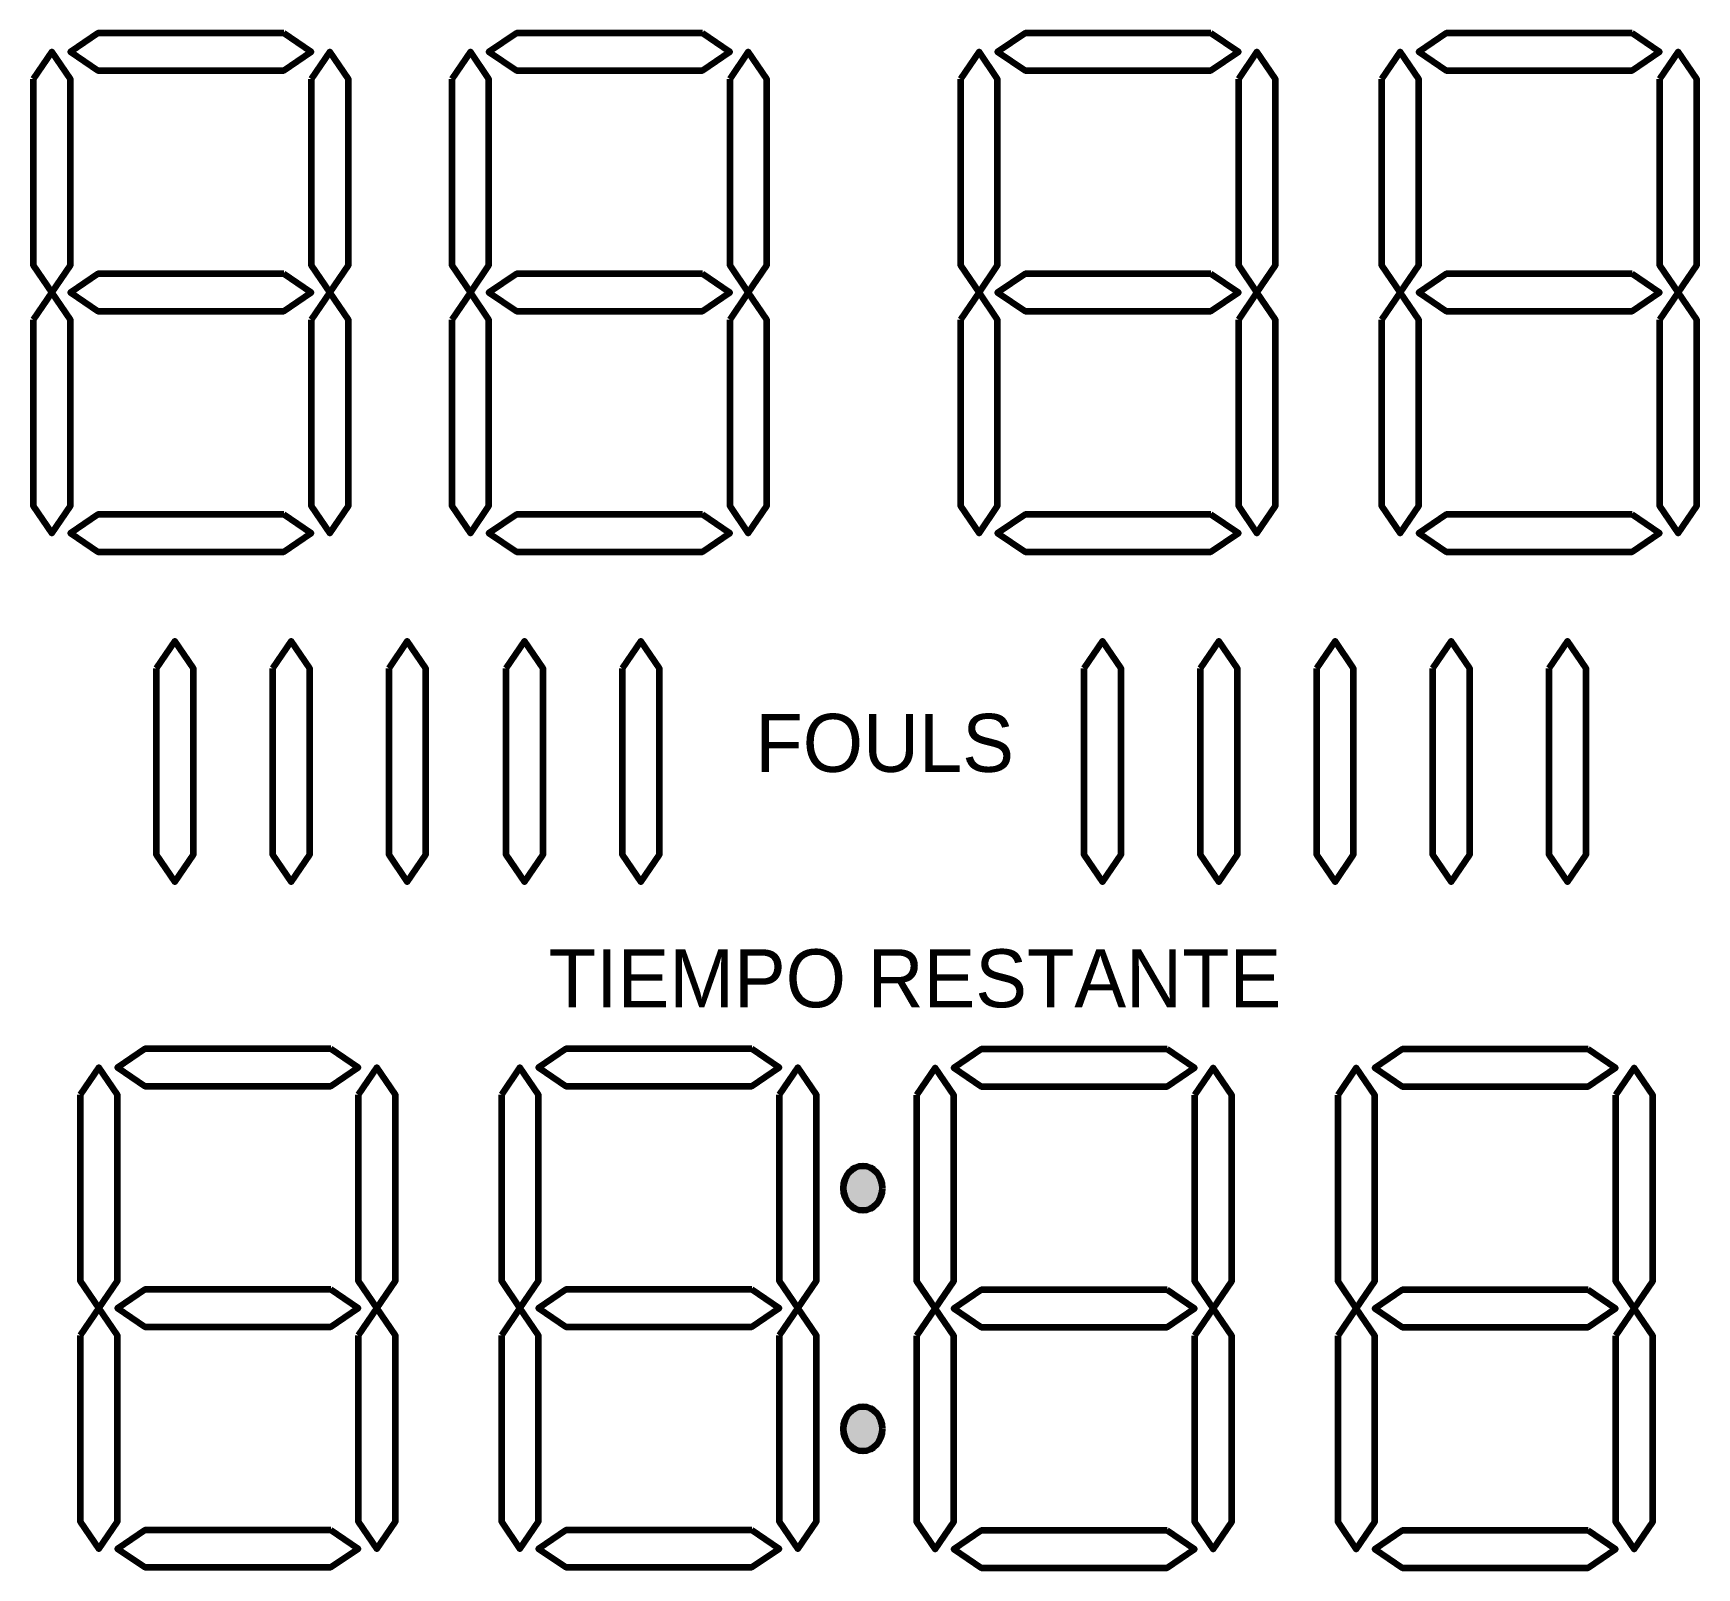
# Model space of a CAD drawing. Header units: inches. Extents: x 5.3 to 94.8, y -86.3 to -3.8.
import ezdxf

# ---------------------------------------------------------------- set-up
doc = ezdxf.new("R2010")
doc.units = ezdxf.units.IN
doc.header["$MEASUREMENT"] = 0
doc.layers.add('Layer 1', color=7, linetype='Continuous')

# ---------------------------------------------------------------- blocks, each defined once
blk = doc.blocks.new('block 2')
at = {"layer": 'Layer 1', "color": 250, "lineweight": 106, "true_color": 0x231f20}
blk.add_lwpolyline([(30.763, -37.954), (30.763, -47.954), (31.763, -49.427), (32.763, -47.954), (32.763, -37.954), (31.763, -36.482), (30.763, -37.954)], dxfattribs=at)
blk = doc.blocks.new('block 3')
at = {"layer": 'Layer 1', "color": 250, "lineweight": 106, "true_color": 0x231f20}
blk.add_lwpolyline([(37.013, -37.954), (37.013, -47.954), (38.013, -49.427), (39.013, -47.954), (39.013, -37.954), (38.013, -36.482), (37.013, -37.954)], dxfattribs=at)
blk = doc.blocks.new('block 4')
at = {"layer": 'Layer 1', "color": 250, "lineweight": 106, "true_color": 0x231f20}
blk.add_lwpolyline([(61.845, -37.954), (61.845, -47.954), (62.845, -49.427), (63.845, -47.954), (63.845, -37.954), (62.845, -36.482), (61.845, -37.954)], dxfattribs=at)
blk = doc.blocks.new('block 5')
at = {"layer": 'Layer 1', "color": 250, "lineweight": 106, "true_color": 0x231f20}
blk.add_lwpolyline([(68.095, -37.954), (68.095, -47.954), (69.095, -49.427), (70.095, -47.954), (70.095, -37.954), (69.095, -36.482), (68.095, -37.954)], dxfattribs=at)
blk = doc.blocks.new('block 7')
at = {"layer": 'Layer 1', "color": 250, "lineweight": 106, "true_color": 0x231f20}
blk.add_lwpolyline([(75.491, -60.905), (75.491, -70.905), (76.491, -72.378), (77.491, -70.905), (77.491, -60.905), (76.491, -59.433), (75.491, -60.905)], dxfattribs=at)
blk = doc.blocks.new('block 8')
at = {"layer": 'Layer 1', "color": 250, "lineweight": 106, "true_color": 0x231f20}
blk.add_lwpolyline([(88.964, -58.433), (78.964, -58.433), (77.491, -59.433), (78.964, -60.433), (88.964, -60.433), (90.436, -59.433), (88.964, -58.433)], dxfattribs=at)
blk = doc.blocks.new('block 9')
at = {"layer": 'Layer 1', "color": 250, "lineweight": 106, "true_color": 0x231f20}
blk.add_lwpolyline([(90.436, -60.905), (90.436, -70.905), (91.436, -72.378), (92.436, -70.905), (92.436, -60.905), (91.436, -59.433), (90.436, -60.905)], dxfattribs=at)
blk = doc.blocks.new('block 10')
at = {"layer": 'Layer 1', "color": 250, "lineweight": 106, "true_color": 0x231f20}
blk.add_lwpolyline([(88.964, -71.378), (78.964, -71.378), (77.491, -72.378), (78.964, -73.378), (88.964, -73.378), (90.436, -72.378), (88.964, -71.378)], dxfattribs=at)
blk = doc.blocks.new('block 11')
at = {"layer": 'Layer 1', "color": 250, "lineweight": 106, "true_color": 0x231f20}
blk.add_lwpolyline([(75.491, -73.85), (75.491, -83.85), (76.491, -85.323), (77.491, -83.85), (77.491, -73.85), (76.491, -72.378), (75.491, -73.85)], dxfattribs=at)
blk = doc.blocks.new('block 12')
at = {"layer": 'Layer 1', "color": 250, "lineweight": 106, "true_color": 0x231f20}
blk.add_lwpolyline([(90.436, -73.85), (90.436, -83.85), (91.436, -85.323), (92.436, -83.85), (92.436, -73.85), (91.436, -72.378), (90.436, -73.85)], dxfattribs=at)
blk = doc.blocks.new('block 13')
at = {"layer": 'Layer 1', "color": 250, "lineweight": 106, "true_color": 0x231f20}
blk.add_lwpolyline([(88.964, -84.323), (78.964, -84.323), (77.491, -85.323), (78.964, -86.323), (88.964, -86.323), (90.436, -85.323), (88.964, -84.323)], dxfattribs=at)
blk = doc.blocks.new('block 6')
at = {"layer": 'Layer 1'}
for name in ['block 8', 'block 7', 'block 9', 'block 10', 'block 11', 'block 12', 'block 13']:
    blk.add_blockref(name, (0, 0), dxfattribs=at)
blk = doc.blocks.new('block 14')
at = {"layer": 'Layer 1', "color": 250, "lineweight": 106, "true_color": 0x231f20}
blk.add_lwpolyline([(74.345, -37.954), (74.345, -47.954), (75.345, -49.427), (76.345, -47.954), (76.345, -37.954), (75.345, -36.482), (74.345, -37.954)], dxfattribs=at)
blk = doc.blocks.new('block 15')
at = {"layer": 'Layer 1', "color": 250, "lineweight": 106, "true_color": 0x231f20}
blk.add_lwpolyline([(80.595, -37.954), (80.595, -47.954), (81.595, -49.427), (82.595, -47.954), (82.595, -37.954), (81.595, -36.482), (80.595, -37.954)], dxfattribs=at)
blk = doc.blocks.new('block 16')
at = {"layer": 'Layer 1', "color": 250, "lineweight": 106, "true_color": 0x231f20}
blk.add_lwpolyline([(86.845, -37.954), (86.845, -47.954), (87.845, -49.427), (88.845, -47.954), (88.845, -37.954), (87.845, -36.482), (86.845, -37.954)], dxfattribs=at)
blk = doc.blocks.new('block 17')
at = {"layer": 'Layer 1', "color": 250, "lineweight": 106, "true_color": 0x231f20}
blk.add_lwpolyline([(11.96, -37.954), (11.96, -47.954), (12.96, -49.427), (13.96, -47.954), (13.96, -37.954), (12.96, -36.482), (11.96, -37.954)], dxfattribs=at)
blk = doc.blocks.new('block 18')
at = {"layer": 'Layer 1', "color": 250, "lineweight": 106, "true_color": 0x231f20}
blk.add_lwpolyline([(18.21, -37.954), (18.21, -47.954), (19.21, -49.427), (20.21, -47.954), (20.21, -37.954), (19.21, -36.482), (18.21, -37.954)], dxfattribs=at)
blk = doc.blocks.new('block 19')
at = {"layer": 'Layer 1', "color": 250, "lineweight": 106, "true_color": 0x231f20}
blk.add_lwpolyline([(24.46, -37.954), (24.46, -47.954), (25.46, -49.427), (26.46, -47.954), (26.46, -37.954), (25.46, -36.482), (24.46, -37.954)], dxfattribs=at)
blk = doc.blocks.new('block 21')
at = {"layer": 'Layer 1', "color": 250, "lineweight": 106, "true_color": 0x231f20}
blk.add_lwpolyline([(52.844, -60.905), (52.844, -70.905), (53.844, -72.378), (54.844, -70.905), (54.844, -60.905), (53.844, -59.433), (52.844, -60.905)], dxfattribs=at)
blk = doc.blocks.new('block 22')
at = {"layer": 'Layer 1', "color": 250, "lineweight": 106, "true_color": 0x231f20}
blk.add_lwpolyline([(66.316, -58.433), (56.316, -58.433), (54.844, -59.433), (56.316, -60.433), (66.316, -60.433), (67.789, -59.433), (66.316, -58.433)], dxfattribs=at)
blk = doc.blocks.new('block 23')
at = {"layer": 'Layer 1', "color": 250, "lineweight": 106, "true_color": 0x231f20}
blk.add_lwpolyline([(67.789, -60.905), (67.789, -70.905), (68.789, -72.378), (69.789, -70.905), (69.789, -60.905), (68.789, -59.433), (67.789, -60.905)], dxfattribs=at)
blk = doc.blocks.new('block 24')
at = {"layer": 'Layer 1', "color": 250, "lineweight": 106, "true_color": 0x231f20}
blk.add_lwpolyline([(66.316, -71.378), (56.316, -71.378), (54.844, -72.378), (56.316, -73.378), (66.316, -73.378), (67.789, -72.378), (66.316, -71.378)], dxfattribs=at)
blk = doc.blocks.new('block 25')
at = {"layer": 'Layer 1', "color": 250, "lineweight": 106, "true_color": 0x231f20}
blk.add_lwpolyline([(52.844, -73.85), (52.844, -83.85), (53.844, -85.323), (54.844, -83.85), (54.844, -73.85), (53.844, -72.378), (52.844, -73.85)], dxfattribs=at)
blk = doc.blocks.new('block 26')
at = {"layer": 'Layer 1', "color": 250, "lineweight": 106, "true_color": 0x231f20}
blk.add_lwpolyline([(67.789, -73.85), (67.789, -83.85), (68.789, -85.323), (69.789, -83.85), (69.789, -73.85), (68.789, -72.378), (67.789, -73.85)], dxfattribs=at)
blk = doc.blocks.new('block 27')
at = {"layer": 'Layer 1', "color": 250, "lineweight": 106, "true_color": 0x231f20}
blk.add_lwpolyline([(66.316, -84.323), (56.316, -84.323), (54.844, -85.323), (56.316, -86.323), (66.316, -86.323), (67.789, -85.323), (66.316, -84.323)], dxfattribs=at)
blk = doc.blocks.new('block 20')
at = {"layer": 'Layer 1'}
for name in ['block 22', 'block 21', 'block 23', 'block 24', 'block 25', 'block 26', 'block 27']:
    blk.add_blockref(name, (0, 0), dxfattribs=at)
blk = doc.blocks.new('block 29')
at = {"layer": 'Layer 1', "color": 250, "lineweight": 106, "true_color": 0x231f20}
blk.add_lwpolyline([(30.518, -60.882), (30.518, -70.882), (31.518, -72.355), (32.518, -70.882), (32.518, -60.882), (31.518, -59.41), (30.518, -60.882)], dxfattribs=at)
blk = doc.blocks.new('block 30')
at = {"layer": 'Layer 1', "color": 250, "lineweight": 106, "true_color": 0x231f20}
blk.add_lwpolyline([(43.991, -58.41), (33.991, -58.41), (32.518, -59.41), (33.991, -60.41), (43.991, -60.41), (45.463, -59.41), (43.991, -58.41)], dxfattribs=at)
blk = doc.blocks.new('block 31')
at = {"layer": 'Layer 1', "color": 250, "lineweight": 106, "true_color": 0x231f20}
blk.add_lwpolyline([(45.463, -60.882), (45.463, -70.882), (46.463, -72.355), (47.463, -70.882), (47.463, -60.882), (46.463, -59.41), (45.463, -60.882)], dxfattribs=at)
blk = doc.blocks.new('block 32')
at = {"layer": 'Layer 1', "color": 250, "lineweight": 106, "true_color": 0x231f20}
blk.add_lwpolyline([(43.991, -71.355), (33.991, -71.355), (32.518, -72.355), (33.991, -73.355), (43.991, -73.355), (45.463, -72.355), (43.991, -71.355)], dxfattribs=at)
blk = doc.blocks.new('block 33')
at = {"layer": 'Layer 1', "color": 250, "lineweight": 106, "true_color": 0x231f20}
blk.add_lwpolyline([(30.518, -73.827), (30.518, -83.827), (31.518, -85.3), (32.518, -83.827), (32.518, -73.827), (31.518, -72.355), (30.518, -73.827)], dxfattribs=at)
blk = doc.blocks.new('block 34')
at = {"layer": 'Layer 1', "color": 250, "lineweight": 106, "true_color": 0x231f20}
blk.add_lwpolyline([(45.463, -73.827), (45.463, -83.827), (46.463, -85.3), (47.463, -83.827), (47.463, -73.827), (46.463, -72.355), (45.463, -73.827)], dxfattribs=at)
blk = doc.blocks.new('block 35')
at = {"layer": 'Layer 1', "color": 250, "lineweight": 106, "true_color": 0x231f20}
blk.add_lwpolyline([(43.991, -84.3), (33.991, -84.3), (32.518, -85.3), (33.991, -86.3), (43.991, -86.3), (45.463, -85.3), (43.991, -84.3)], dxfattribs=at)
blk = doc.blocks.new('block 28')
at = {"layer": 'Layer 1'}
for name in ['block 30', 'block 29', 'block 31', 'block 32', 'block 33', 'block 34', 'block 35']:
    blk.add_blockref(name, (0, 0), dxfattribs=at)
blk = doc.blocks.new('block 37')
at = {"layer": 'Layer 1', "color": 250, "lineweight": 106, "true_color": 0x231f20}
blk.add_lwpolyline([(7.871, -60.882), (7.871, -70.882), (8.871, -72.355), (9.871, -70.882), (9.871, -60.882), (8.871, -59.41), (7.871, -60.882)], dxfattribs=at)
blk = doc.blocks.new('block 38')
at = {"layer": 'Layer 1', "color": 250, "lineweight": 106, "true_color": 0x231f20}
blk.add_lwpolyline([(21.343, -58.41), (11.343, -58.41), (9.871, -59.41), (11.343, -60.41), (21.343, -60.41), (22.816, -59.41), (21.343, -58.41)], dxfattribs=at)
blk = doc.blocks.new('block 39')
at = {"layer": 'Layer 1', "color": 250, "lineweight": 106, "true_color": 0x231f20}
blk.add_lwpolyline([(22.816, -60.882), (22.816, -70.882), (23.816, -72.355), (24.816, -70.882), (24.816, -60.882), (23.816, -59.41), (22.816, -60.882)], dxfattribs=at)
blk = doc.blocks.new('block 40')
at = {"layer": 'Layer 1', "color": 250, "lineweight": 106, "true_color": 0x231f20}
blk.add_lwpolyline([(21.343, -71.355), (11.343, -71.355), (9.871, -72.355), (11.343, -73.355), (21.343, -73.355), (22.816, -72.355), (21.343, -71.355)], dxfattribs=at)
blk = doc.blocks.new('block 41')
at = {"layer": 'Layer 1', "color": 250, "lineweight": 106, "true_color": 0x231f20}
blk.add_lwpolyline([(7.871, -73.827), (7.871, -83.827), (8.871, -85.3), (9.871, -83.827), (9.871, -73.827), (8.871, -72.355), (7.871, -73.827)], dxfattribs=at)
blk = doc.blocks.new('block 42')
at = {"layer": 'Layer 1', "color": 250, "lineweight": 106, "true_color": 0x231f20}
blk.add_lwpolyline([(22.816, -73.827), (22.816, -83.827), (23.816, -85.3), (24.816, -83.827), (24.816, -73.827), (23.816, -72.355), (22.816, -73.827)], dxfattribs=at)
blk = doc.blocks.new('block 43')
at = {"layer": 'Layer 1', "color": 250, "lineweight": 106, "true_color": 0x231f20}
blk.add_lwpolyline([(21.343, -84.3), (11.343, -84.3), (9.871, -85.3), (11.343, -86.3), (21.343, -86.3), (22.816, -85.3), (21.343, -84.3)], dxfattribs=at)
blk = doc.blocks.new('block 36')
at = {"layer": 'Layer 1'}
for name in ['block 38', 'block 37', 'block 39', 'block 40', 'block 41', 'block 42', 'block 43']:
    blk.add_blockref(name, (0, 0), dxfattribs=at)
blk = doc.blocks.new('block 45')
at = {"layer": 'Layer 1', "color": 250, "lineweight": 106, "true_color": 0x231f20}
blk.add_lwpolyline([(5.345, -6.25), (5.345, -16.25), (6.346, -17.722), (7.346, -16.25), (7.346, -6.25), (6.346, -4.778), (5.345, -6.25)], dxfattribs=at)
blk = doc.blocks.new('block 46')
at = {"layer": 'Layer 1', "color": 250, "lineweight": 106, "true_color": 0x231f20}
blk.add_lwpolyline([(18.818, -3.778), (8.818, -3.778), (7.346, -4.778), (8.818, -5.778), (18.818, -5.778), (20.29, -4.778), (18.818, -3.778)], dxfattribs=at)
blk = doc.blocks.new('block 47')
at = {"layer": 'Layer 1', "color": 250, "lineweight": 106, "true_color": 0x231f20}
blk.add_lwpolyline([(20.29, -6.25), (20.29, -16.25), (21.29, -17.723), (22.29, -16.25), (22.29, -6.25), (21.29, -4.778), (20.29, -6.25)], dxfattribs=at)
blk = doc.blocks.new('block 48')
at = {"layer": 'Layer 1', "color": 250, "lineweight": 106, "true_color": 0x231f20}
blk.add_lwpolyline([(18.818, -16.723), (8.818, -16.723), (7.346, -17.722), (8.818, -18.723), (18.818, -18.723), (20.29, -17.722), (18.818, -16.723)], dxfattribs=at)
blk = doc.blocks.new('block 49')
at = {"layer": 'Layer 1', "color": 250, "lineweight": 106, "true_color": 0x231f20}
blk.add_lwpolyline([(5.345, -19.195), (5.345, -29.195), (6.346, -30.667), (7.346, -29.195), (7.346, -19.195), (6.346, -17.722), (5.345, -19.195)], dxfattribs=at)
blk = doc.blocks.new('block 50')
at = {"layer": 'Layer 1', "color": 250, "lineweight": 106, "true_color": 0x231f20}
blk.add_lwpolyline([(20.29, -19.195), (20.29, -29.195), (21.29, -30.667), (22.29, -29.195), (22.29, -19.195), (21.29, -17.723), (20.29, -19.195)], dxfattribs=at)
blk = doc.blocks.new('block 51')
at = {"layer": 'Layer 1', "color": 250, "lineweight": 106, "true_color": 0x231f20}
blk.add_lwpolyline([(18.818, -29.667), (8.818, -29.667), (7.346, -30.667), (8.818, -31.667), (18.818, -31.667), (20.29, -30.667), (18.818, -29.667)], dxfattribs=at)
blk = doc.blocks.new('block 44')
at = {"layer": 'Layer 1'}
for name in ['block 46', 'block 45', 'block 47', 'block 48', 'block 49', 'block 50', 'block 51']:
    blk.add_blockref(name, (0, 0), dxfattribs=at)
blk = doc.blocks.new('block 53')
at = {"layer": 'Layer 1', "color": 250, "lineweight": 106, "true_color": 0x231f20}
blk.add_lwpolyline([(27.851, -6.25), (27.851, -16.25), (28.851, -17.722), (29.851, -16.25), (29.851, -6.25), (28.851, -4.778), (27.851, -6.25)], dxfattribs=at)
blk = doc.blocks.new('block 54')
at = {"layer": 'Layer 1', "color": 250, "lineweight": 106, "true_color": 0x231f20}
blk.add_lwpolyline([(41.324, -3.777), (31.324, -3.777), (29.851, -4.778), (31.324, -5.778), (41.324, -5.778), (42.796, -4.778), (41.324, -3.777)], dxfattribs=at)
blk = doc.blocks.new('block 55')
at = {"layer": 'Layer 1', "color": 250, "lineweight": 106, "true_color": 0x231f20}
blk.add_lwpolyline([(42.796, -6.25), (42.796, -16.25), (43.796, -17.722), (44.796, -16.25), (44.796, -6.25), (43.796, -4.778), (42.796, -6.25)], dxfattribs=at)
blk = doc.blocks.new('block 56')
at = {"layer": 'Layer 1', "color": 250, "lineweight": 106, "true_color": 0x231f20}
blk.add_lwpolyline([(41.324, -16.722), (31.324, -16.722), (29.851, -17.722), (31.324, -18.722), (41.324, -18.722), (42.796, -17.722), (41.324, -16.722)], dxfattribs=at)
blk = doc.blocks.new('block 57')
at = {"layer": 'Layer 1', "color": 250, "lineweight": 106, "true_color": 0x231f20}
blk.add_lwpolyline([(27.851, -19.195), (27.851, -29.195), (28.851, -30.667), (29.851, -29.195), (29.851, -19.195), (28.851, -17.722), (27.851, -19.195)], dxfattribs=at)
blk = doc.blocks.new('block 58')
at = {"layer": 'Layer 1', "color": 250, "lineweight": 106, "true_color": 0x231f20}
blk.add_lwpolyline([(42.796, -19.195), (42.796, -29.195), (43.796, -30.667), (44.796, -29.195), (44.796, -19.195), (43.796, -17.722), (42.796, -19.195)], dxfattribs=at)
blk = doc.blocks.new('block 59')
at = {"layer": 'Layer 1', "color": 250, "lineweight": 106, "true_color": 0x231f20}
blk.add_lwpolyline([(41.324, -29.667), (31.324, -29.667), (29.851, -30.667), (31.324, -31.667), (41.324, -31.667), (42.796, -30.667), (41.324, -29.667)], dxfattribs=at)
blk = doc.blocks.new('block 52')
at = {"layer": 'Layer 1'}
for name in ['block 54', 'block 53', 'block 55', 'block 56', 'block 57', 'block 58', 'block 59']:
    blk.add_blockref(name, (0, 0), dxfattribs=at)
blk = doc.blocks.new('block 61')
at = {"layer": 'Layer 1', "color": 250, "lineweight": 106, "true_color": 0x231f20}
blk.add_lwpolyline([(55.204, -6.25), (55.204, -16.25), (56.204, -17.722), (57.204, -16.25), (57.204, -6.25), (56.204, -4.778), (55.204, -6.25)], dxfattribs=at)
blk = doc.blocks.new('block 62')
at = {"layer": 'Layer 1', "color": 250, "lineweight": 106, "true_color": 0x231f20}
blk.add_lwpolyline([(68.676, -3.778), (58.676, -3.778), (57.204, -4.778), (58.676, -5.778), (68.676, -5.778), (70.149, -4.778), (68.676, -3.778)], dxfattribs=at)
blk = doc.blocks.new('block 63')
at = {"layer": 'Layer 1', "color": 250, "lineweight": 106, "true_color": 0x231f20}
blk.add_lwpolyline([(70.149, -6.25), (70.149, -16.25), (71.149, -17.723), (72.149, -16.25), (72.149, -6.25), (71.149, -4.778), (70.149, -6.25)], dxfattribs=at)
blk = doc.blocks.new('block 64')
at = {"layer": 'Layer 1', "color": 250, "lineweight": 106, "true_color": 0x231f20}
blk.add_lwpolyline([(68.676, -16.723), (58.676, -16.723), (57.204, -17.722), (58.676, -18.723), (68.676, -18.723), (70.149, -17.722), (68.676, -16.723)], dxfattribs=at)
blk = doc.blocks.new('block 65')
at = {"layer": 'Layer 1', "color": 250, "lineweight": 106, "true_color": 0x231f20}
blk.add_lwpolyline([(55.204, -19.195), (55.204, -29.195), (56.204, -30.667), (57.204, -29.195), (57.204, -19.195), (56.204, -17.722), (55.204, -19.195)], dxfattribs=at)
blk = doc.blocks.new('block 66')
at = {"layer": 'Layer 1', "color": 250, "lineweight": 106, "true_color": 0x231f20}
blk.add_lwpolyline([(70.149, -19.195), (70.149, -29.195), (71.149, -30.667), (72.149, -29.195), (72.149, -19.195), (71.149, -17.723), (70.149, -19.195)], dxfattribs=at)
blk = doc.blocks.new('block 67')
at = {"layer": 'Layer 1', "color": 250, "lineweight": 106, "true_color": 0x231f20}
blk.add_lwpolyline([(68.676, -29.667), (58.676, -29.667), (57.204, -30.667), (58.676, -31.667), (68.676, -31.667), (70.149, -30.667), (68.676, -29.667)], dxfattribs=at)
blk = doc.blocks.new('block 60')
at = {"layer": 'Layer 1'}
for name in ['block 62', 'block 61', 'block 63', 'block 64', 'block 65', 'block 66', 'block 67']:
    blk.add_blockref(name, (0, 0), dxfattribs=at)
blk = doc.blocks.new('block 69')
at = {"layer": 'Layer 1', "color": 250, "lineweight": 106, "true_color": 0x231f20}
blk.add_lwpolyline([(77.851, -6.25), (77.851, -16.25), (78.852, -17.723), (79.852, -16.25), (79.852, -6.25), (78.852, -4.778), (77.851, -6.25)], dxfattribs=at)
blk = doc.blocks.new('block 70')
at = {"layer": 'Layer 1', "color": 250, "lineweight": 106, "true_color": 0x231f20}
blk.add_lwpolyline([(91.324, -3.778), (81.324, -3.778), (79.852, -4.778), (81.324, -5.778), (91.324, -5.778), (92.796, -4.778), (91.324, -3.778)], dxfattribs=at)
blk = doc.blocks.new('block 71')
at = {"layer": 'Layer 1', "color": 250, "lineweight": 106, "true_color": 0x231f20}
blk.add_lwpolyline([(92.796, -6.25), (92.796, -16.25), (93.796, -17.723), (94.796, -16.25), (94.796, -6.25), (93.796, -4.778), (92.796, -6.25)], dxfattribs=at)
blk = doc.blocks.new('block 72')
at = {"layer": 'Layer 1', "color": 250, "lineweight": 106, "true_color": 0x231f20}
blk.add_lwpolyline([(91.324, -16.723), (81.324, -16.723), (79.852, -17.723), (81.324, -18.723), (91.324, -18.723), (92.796, -17.723), (91.324, -16.723)], dxfattribs=at)
blk = doc.blocks.new('block 73')
at = {"layer": 'Layer 1', "color": 250, "lineweight": 106, "true_color": 0x231f20}
blk.add_lwpolyline([(77.851, -19.195), (77.851, -29.195), (78.852, -30.667), (79.852, -29.195), (79.852, -19.195), (78.852, -17.723), (77.851, -19.195)], dxfattribs=at)
blk = doc.blocks.new('block 74')
at = {"layer": 'Layer 1', "color": 250, "lineweight": 106, "true_color": 0x231f20}
blk.add_lwpolyline([(92.796, -19.195), (92.796, -29.195), (93.796, -30.667), (94.796, -29.195), (94.796, -19.195), (93.796, -17.723), (92.796, -19.195)], dxfattribs=at)
blk = doc.blocks.new('block 75')
at = {"layer": 'Layer 1', "color": 250, "lineweight": 106, "true_color": 0x231f20}
blk.add_lwpolyline([(91.324, -29.667), (81.324, -29.667), (79.852, -30.667), (81.324, -31.667), (91.324, -31.667), (92.796, -30.667), (91.324, -29.667)], dxfattribs=at)
blk = doc.blocks.new('block 68')
at = {"layer": 'Layer 1'}
for name in ['block 70', 'block 69', 'block 71', 'block 72', 'block 73', 'block 74', 'block 75']:
    blk.add_blockref(name, (0, 0), dxfattribs=at)

msp = doc.modelspace()

# ---------------------------------------------------------------- hatches: boundary and pattern name
at = {"layer": 'Layer 1', "true_color": 0x231f20}
h = msp.add_hatch(color=250, dxfattribs=at)
h.dxf.hatch_style = 2
edge = h.paths.add_edge_path()
edge.add_spline(control_points=[(51.012, -65.905), (51.012, -66.56), (50.538, -67.09), (49.953, -67.09), (49.369, -67.09), (48.895, -66.56), (48.895, -65.905), (48.895, -65.251), (49.369, -64.72), (49.953, -64.72), (50.538, -64.72), (51.012, -65.251), (51.012, -65.905)], knot_values=[0, 0, 0, 0, 1, 1, 1, 2, 2, 2, 3, 3, 3, 4, 4, 4, 4], degree=3, periodic=1)
h = msp.add_hatch(color=250, dxfattribs=at)
h.dxf.hatch_style = 2
edge = h.paths.add_edge_path()
edge.add_spline(control_points=[(51.012, -78.85), (51.012, -79.505), (50.538, -80.035), (49.953, -80.035), (49.369, -80.035), (48.895, -79.505), (48.895, -78.85), (48.895, -78.196), (49.369, -77.665), (49.953, -77.665), (50.538, -77.665), (51.012, -78.196), (51.012, -78.85)], knot_values=[0, 0, 0, 0, 1, 1, 1, 2, 2, 2, 3, 3, 3, 4, 4, 4, 4], degree=3, periodic=1)

# ---------------------------------------------------------------- linework, layer by layer
at = {"layer": 'Layer 1', "color": 250, "lineweight": 106, "true_color": 0x231f20}
for points in [[(51.012, -65.905), (51.012, -66.56), (50.538, -67.09), (49.953, -67.09), (49.369, -67.09), (48.895, -66.56), (48.895, -65.905), (48.895, -65.251), (49.369, -64.72), (49.953, -64.72), (50.538, -64.72), (51.012, -65.251), (51.012, -65.905)], [(51.012, -78.85), (51.012, -79.505), (50.538, -80.035), (49.953, -80.035), (49.369, -80.035), (48.895, -79.505), (48.895, -78.85), (48.895, -78.196), (49.369, -77.665), (49.953, -77.665), (50.538, -77.665), (51.012, -78.196), (51.012, -78.85)]]:
    msp.add_open_spline(points, degree=3, knots=[0, 0, 0, 0, 1, 1, 1, 2, 2, 2, 3, 3, 3, 4, 4, 4, 4], dxfattribs=at)

# ---------------------------------------------------------------- block references
at = {"layer": 'Layer 1'}
for name in ['block 44', 'block 52', 'block 60', 'block 68', 'block 17', 'block 18', 'block 19', 'block 2', 'block 3', 'block 4', 'block 5', 'block 14', 'block 15', 'block 16', 'block 36', 'block 28', 'block 20', 'block 6']:
    msp.add_blockref(name, (0, 0), dxfattribs=at)

# ---------------------------------------------------------------- texts
at = {"layer": 'Layer 1', "color": 250, "true_color": 0x231f20, "char_height": 3.11856, "attachment_point": 7}
for s, insert in [('\\fNyala|b0|i0|c0|p34;\\W1;FOULS', (44.177, -43.554)), ('\\fNyala|b0|i0|c0|p34;\\W1;TIEMPO RESTANTE', (33.063, -56.218))]:
    msp.add_mtext(s, dxfattribs=dict(at, insert=insert))

doc.saveas('drawing.dxf')
